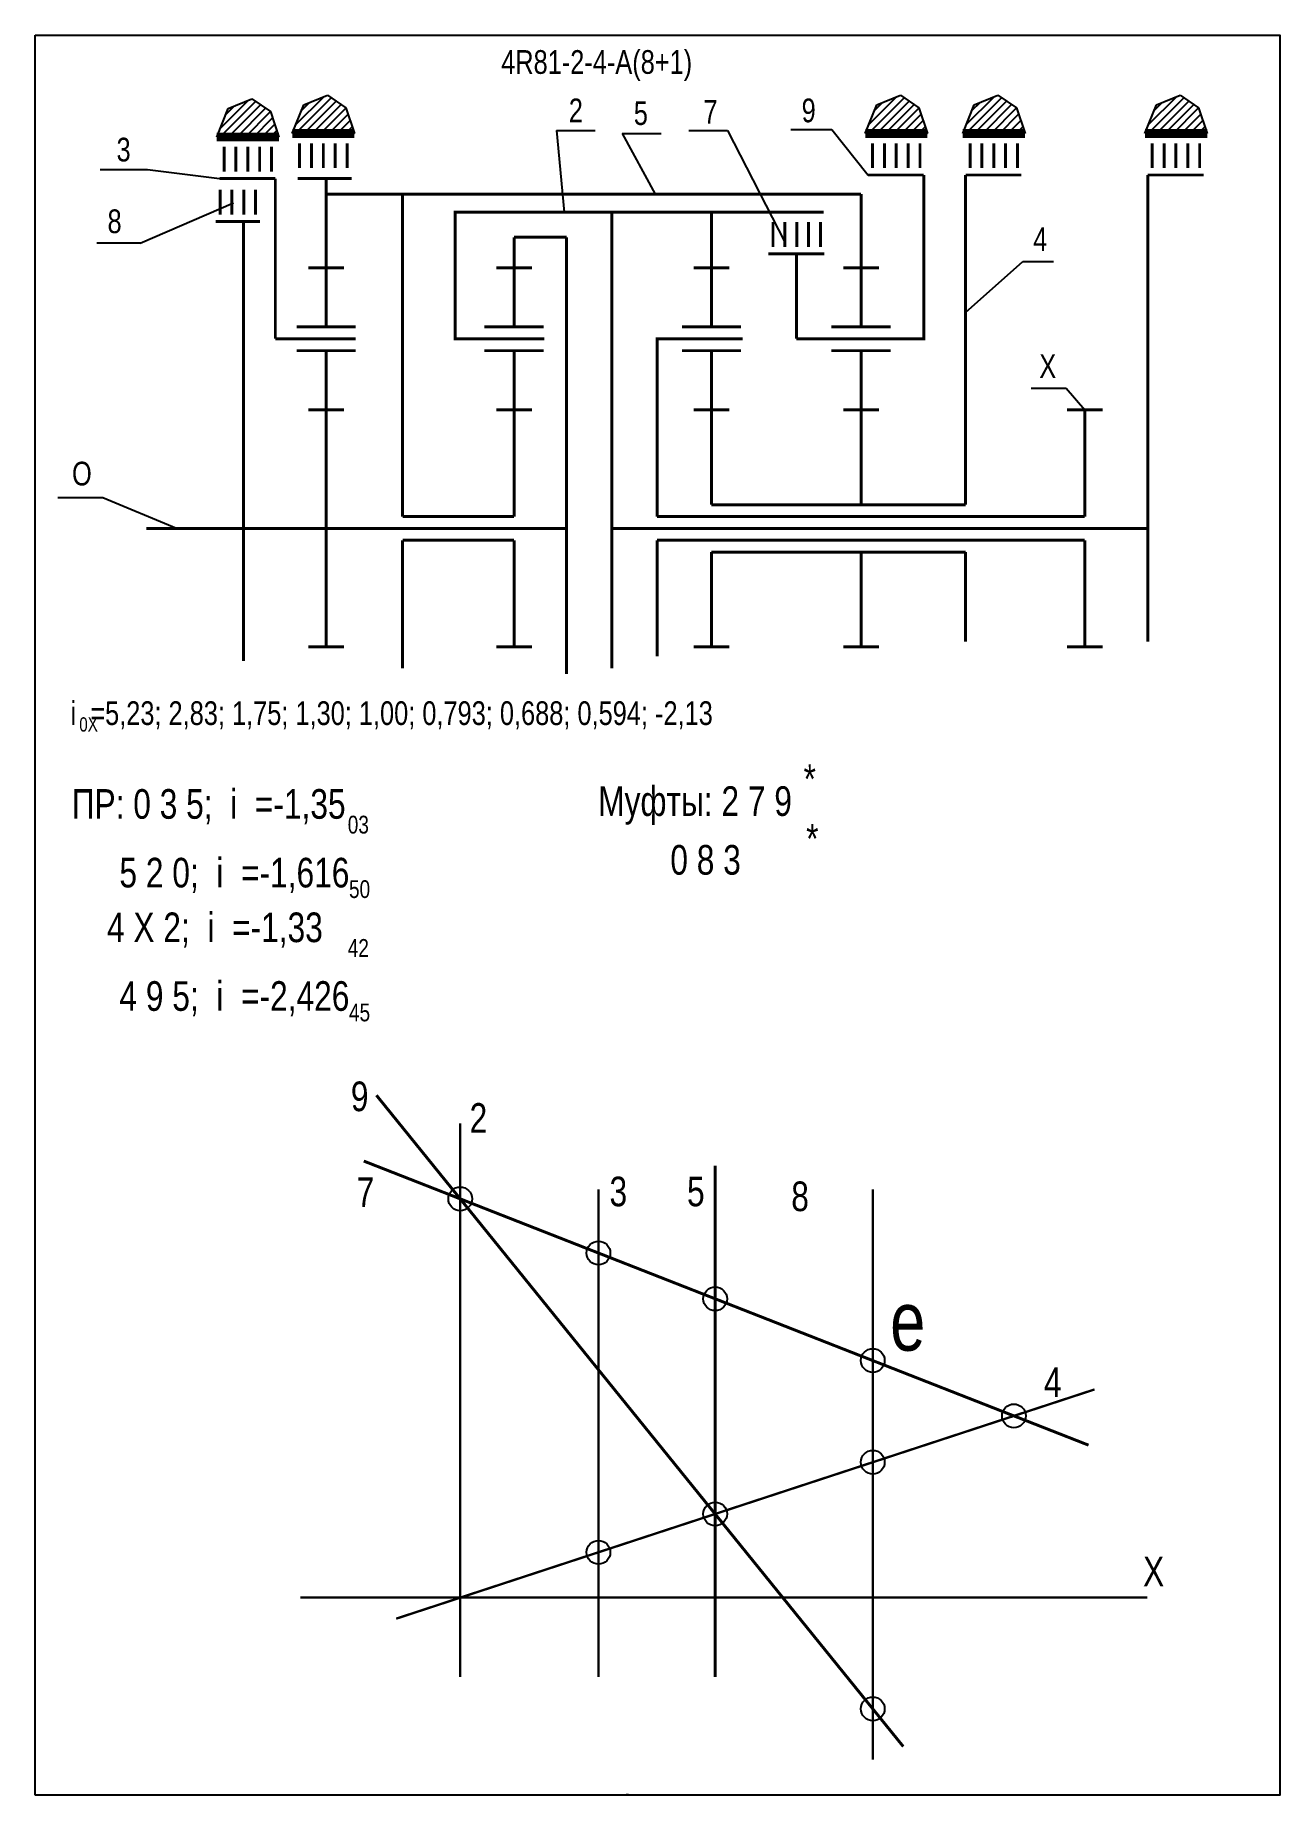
# Model space of a CAD drawing. Extents: x -352 to -142, y 153 to 450.
import ezdxf

# ---------------------------------------------------------------- set-up
doc = ezdxf.new("R2010")
doc.units = 0
doc.header["$LTSCALE"] = 15
doc.layers.get('0').update_dxf_attribs({"linetype": 'CONTINUOUS'})
doc.layers.add('DIM', color=92, linetype='CONTINUOUS')
doc.layers.add('MAIN', color=5, linetype='CONTINUOUS')
doc.styles.add('AMK', font='amk.shx', dxfattribs={"width": 0.8})

msp = doc.modelspace()

# ---------------------------------------------------------------- hatches: boundary and pattern name
at = {"layer": 'DIM'}
h = msp.add_hatch(dxfattribs=at)
h.set_pattern_fill('_USER', color=0, angle=45, style=0, pattern_type=0)
h.set_pattern_definition([(45, (-69.5549, 6.989), (-0.7071068, 0.7071068), [])])
h.paths.add_polyline_path([(-319.85, 437.51), (-321.79, 432.69), (-311.3, 432.69), (-312.75, 437.01), (-315.86, 439.13)])
h = msp.add_hatch(dxfattribs=at)
h.set_pattern_fill('_USER', color=0, angle=45, style=0, pattern_type=0)
h.set_pattern_definition([(45, (-56.8175, 7.6021), (-0.7071068, 0.7071068), [])])
h.paths.add_polyline_path([(-307.11, 438.12), (-309.06, 433.3), (-298.56, 433.3), (-300.01, 437.62), (-303.13, 439.74)])
h = msp.add_hatch(dxfattribs=at)
h.set_pattern_fill('_USER', color=0, angle=45, style=0, pattern_type=0)
h.set_pattern_definition([(45, (39.8672, 7.6021), (-0.7071068, 0.7071068), [])])
h.paths.add_polyline_path([(-210.43, 438.12), (-212.37, 433.3), (-201.88, 433.3), (-203.33, 437.62), (-206.44, 439.74)])
h = msp.add_hatch(dxfattribs=at)
h.set_pattern_fill('_USER', color=0, angle=45, style=0, pattern_type=0)
h.set_pattern_definition([(45, (56.3207, 7.6021), (-0.7071068, 0.7071068), [])])
h.paths.add_polyline_path([(-193.98, 438.12), (-195.92, 433.3), (-185.42, 433.3), (-186.87, 437.62), (-189.99, 439.74)])
h = msp.add_hatch(dxfattribs=at)
h.set_pattern_fill('_USER', color=0, angle=45, style=0, pattern_type=0)
h.set_pattern_definition([(45, (87.06, 7.6021), (-0.7071068, 0.7071068), [])])
h.paths.add_polyline_path([(-163.24, 438.12), (-165.18, 433.3), (-154.68, 433.3), (-156.13, 437.62), (-159.25, 439.74)])

# ---------------------------------------------------------------- linework, layer by layer
at = {"const_width": 0.4}
for points in [[(-280.72, 266.24), (-280.72, 172.82)], [(-257.4, 255.14), (-257.4, 172.82)], [(-211.1, 255.14), (-211.1, 158.87)], [(-291.52, 182.67), (-173.69, 221.35)]]:
    msp.add_lwpolyline(points, dxfattribs=at)
at = {"layer": 'DIM', "color": 0}
for p, q in [((-321.79, 432.69), (-319.85, 437.51)), ((-319.85, 437.51), (-315.86, 439.13)), ((-315.86, 439.13), (-312.75, 437.01)), ((-312.75, 437.01), (-311.3, 432.69)), ((-309.06, 433.3), (-307.11, 438.12)), ((-307.11, 438.12), (-303.13, 439.74)), ((-303.13, 439.74), (-300.01, 437.62)), ((-300.01, 437.62), (-298.56, 433.3)), ((-212.37, 433.3), (-210.43, 438.12)), ((-210.43, 438.12), (-206.44, 439.74)), ((-206.44, 439.74), (-203.33, 437.62)), ((-203.33, 437.62), (-201.88, 433.3)), ((-195.92, 433.3), (-193.98, 438.12)), ((-193.98, 438.12), (-189.99, 439.74)), ((-189.99, 439.74), (-186.87, 437.62)), ((-186.87, 437.62), (-185.42, 433.3)), ((-165.18, 433.3), (-163.24, 438.12)), ((-163.24, 438.12), (-159.25, 439.74)), ((-159.25, 439.74), (-156.13, 437.62)), ((-156.13, 437.62), (-154.68, 433.3)), ((-264.5, 433.8), (-257.93, 433.8)), ((-264.5, 433.8), (-263.17, 420.01)), ((-253.38, 433.3), (-246.81, 433.3)), ((-253.38, 433.3), (-247.83, 423.05)), ((-242.17, 433.8), (-235.61, 433.8)), ((-235.61, 433.8), (-225.94, 414.92)), ((-224.95, 433.96), (-218.04, 433.96)), ((-218.04, 433.96), (-211.91, 426.28)), ((-211.12, 433.11), (-204.21, 433.11)), ((-194.67, 433.11), (-187.75, 433.11)), ((-163.93, 433.11), (-157.01, 433.11)), ((-341.46, 427.21), (-333.51, 427.21)), ((-333.51, 427.21), (-321.33, 425.67)), ((-334.75, 414.78), (-318.96, 421.6)), ((-334.75, 414.78), (-342.01, 414.78)), ((-195.45, 403.08), (-185.78, 411.71)), ((-185.78, 411.71), (-180.59, 411.71)), ((-184.39, 390.3), (-178.48, 390.3)), ((-178.48, 390.3), (-175.33, 386.64)), ((-341.02, 371.82), (-348.63, 371.82)), ((-328.62, 366.64), (-341.02, 371.82))]:
    msp.add_line(p, q, dxfattribs=at)
for points, const_width in [([(-311.92, 425.67), (-311.92, 398.64)], 0.5), ([(-299.05, 425.67), (-308.15, 425.67)], 0.5), ([(-303.34, 417.34), (-303.34, 425.67)], 0.5), ([(-208.08, 398.64), (-202.5, 398.64), (-202.5, 426.28)], 0.5), ([(-195.45, 375.58), (-195.45, 426.28)], 0.5), ([(-164.71, 375.58), (-164.71, 426.28)], 0.5), ([(-303.34, 423.05), (-257.77, 423.05)], 0.5), ([(-290.44, 423.05), (-290.44, 368.64)], 0.5), ([(-257.77, 423.05), (-213.08, 423.05)], 0.5), ([(-276.23, 398.64), (-281.58, 398.64), (-281.58, 420.01), (-219.42, 420.01)], 0.5), ([(-255.14, 420.01), (-255.14, 343.03)], 0.5), ([(-317.31, 344.25), (-317.31, 418.44)], 0.5), ([(-262.77, 415.77), (-271.63, 415.77)], 0.5), ([(-262.77, 415.77), (-262.77, 342.05)], 0.5), ([(-224, 412.97), (-224, 398.64)], 0.5), ([(-242.94, 398.64), (-247.49, 398.64), (-247.49, 368.64)], 0.5), ([(-233.32, 398.64), (-233.08, 398.64)], 0.5), ([(-195.45, 370.64), (-195.45, 375.58)], 0.5), ([(-164.71, 366.64), (-164.71, 375.58)], 0.5), ([(-290.44, 368.64), (-271.63, 368.64)], 0.5), ([(-247.49, 368.64), (-175.33, 368.64)], 0.5), ([(-238.32, 370.64), (-195.45, 370.64)], 0.5), ([(-333.68, 366.64), (-262.77, 366.64)], 0.5), ([(-255.14, 366.64), (-247.49, 366.64)], 0.5), ([(-247.49, 366.64), (-164.71, 366.64)], 0.5), ([(-164.71, 347.51), (-164.71, 366.64)], 0.5), ([(-290.44, 364.64), (-271.63, 364.64)], 0.5), ([(-290.44, 364.64), (-290.44, 343.04)], 0.5), ([(-247.49, 364.64), (-175.33, 364.64)], 0.5), ([(-247.49, 364.64), (-247.49, 345.08)], 0.5), ([(-238.32, 362.64), (-195.45, 362.64)], 0.5), ([(-195.45, 347.51), (-195.45, 362.64)], 0.5), ([(-294.86, 270.99), (-205.96, 161.09)], 0.5), ([(-174.7, 211.95), (-296.99, 259.89)], 0.5), ([(-237.7, 259.11), (-237.7, 172.82)], 0.5), ([(-307.72, 186.22), (-164.75, 186.22)], 0.4), ([(-252.52, 153.13), (-252.52, 152.87)], 0.5)]:
    msp.add_lwpolyline(points, dxfattribs=dict(at, const_width=const_width))
msp.add_lwpolyline([(-247.49, 366.64, 0.5, 0.5, 0), (-195.45, 366.64, 0.5, 0.5, 0)], format="xyseb", dxfattribs=at)
for centre in [(-280.72, 253.51), (-257.4, 244.37), (-237.7, 236.65), (-211.1, 226.22), (-187.29, 216.88), (-211.1, 209.07), (-237.7, 200.34), (-257.4, 193.87), (-211.1, 167.45)]:
    msp.add_circle(centre, 2, dxfattribs=at)
at = {"layer": 'MAIN'}
for points in [[(-352.43, 152.87), (-352.43, 449.87)], [(-352.43, 449.87), (-142.43, 449.87), (-142.43, 152.87), (-352.43, 152.87)]]:
    msp.add_lwpolyline(points, dxfattribs=at)
at = {"layer": 'MAIN', "color": 0}
for points, const_width in [([(-309.06, 433.3), (-298.56, 433.3)], 1.5), ([(-212.37, 433.3), (-201.88, 433.3)], 1.5), ([(-195.92, 433.3), (-185.42, 433.3)], 1.5), ([(-165.18, 433.3), (-154.68, 433.3)], 1.5), ([(-321.79, 432.69), (-311.3, 432.69)], 1.5), ([(-312.56, 431.04), (-312.56, 426.84)], 0.5), ([(-299.82, 431.65), (-299.82, 427.45)], 0.5), ([(-203.14, 431.65), (-203.14, 427.45)], 0.5), ([(-186.69, 431.65), (-186.69, 427.45)], 0.5), ([(-155.95, 431.65), (-155.95, 427.45)], 0.5), ([(-321.33, 425.67), (-311.92, 425.67)], 0.5), ([(-211.91, 426.28), (-202.5, 426.28)], 0.5), ([(-195.45, 426.28), (-186.04, 426.28)], 0.5), ([(-164.71, 426.28), (-155.3, 426.28)], 0.5), ([(-213.08, 400.64), (-213.08, 423.05)], 0.5), ([(-238.32, 410.64), (-238.32, 420.01)], 0.5), ([(-322.01, 418.44), (-314.5, 418.44)], 0.5), ([(-303.34, 410.64), (-303.34, 417.34)], 0.5), ([(-219.94, 418.33), (-219.94, 414.13)], 0.5), ([(-271.63, 410.64), (-271.63, 415.77)], 0.5), ([(-228.71, 412.97), (-219.3, 412.97)], 0.5), ([(-303.34, 410.64), (-306.34, 410.64)], 0.5), ([(-303.34, 400.64), (-303.34, 410.64)], 0.5), ([(-303.34, 410.64), (-300.34, 410.64)], 0.5), ([(-271.63, 410.64), (-274.63, 410.64)], 0.5), ([(-271.63, 400.64), (-271.63, 410.64)], 0.5), ([(-271.63, 410.64), (-268.63, 410.64)], 0.5), ([(-238.32, 410.64), (-241.32, 410.64)], 0.5), ([(-238.32, 400.64), (-238.32, 410.64)], 0.5), ([(-238.32, 410.64), (-235.32, 410.64)], 0.5), ([(-213.08, 410.64), (-216.08, 410.64)], 0.5), ([(-213.08, 410.64), (-210.08, 410.64)], 0.5), ([(-298.34, 398.64), (-311.92, 398.64)], 0.5), ([(-266.52, 398.64), (-276.23, 398.64)], 0.5), ([(-233.32, 398.64), (-242.94, 398.64)], 0.5), ([(-208.08, 398.64), (-224, 398.64)], 0.5), ([(-303.34, 396.64), (-308.34, 396.64)], 0.5), ([(-303.34, 386.64), (-303.34, 396.64), (-298.34, 396.64)], 0.5), ([(-271.63, 396.64), (-276.63, 396.64)], 0.5), ([(-271.63, 386.64), (-271.63, 396.64), (-266.63, 396.64)], 0.5), ([(-238.32, 396.64), (-243.32, 396.64)], 0.5), ([(-238.32, 386.64), (-238.32, 396.64), (-233.32, 396.64)], 0.5), ([(-213.08, 396.64), (-218.08, 396.64)], 0.5), ([(-213.08, 386.64), (-213.08, 396.64), (-208.08, 396.64)], 0.5), ([(-303.34, 386.64), (-306.34, 386.64)], 0.5), ([(-303.34, 366.64), (-303.34, 386.64)], 0.5), ([(-303.34, 386.64), (-300.34, 386.64)], 0.5), ([(-271.63, 386.64), (-274.63, 386.64)], 0.5), ([(-271.63, 368.64), (-271.63, 386.64)], 0.5), ([(-271.63, 386.64), (-268.63, 386.64)], 0.5), ([(-238.32, 386.64), (-241.32, 386.64)], 0.5), ([(-238.32, 370.64), (-238.32, 386.64)], 0.5), ([(-238.32, 386.64), (-235.32, 386.64)], 0.5), ([(-213.08, 386.64), (-216.08, 386.64)], 0.5), ([(-213.08, 370.64), (-213.08, 386.64)], 0.5), ([(-213.08, 386.64), (-210.08, 386.64)], 0.5), ([(-175.33, 386.64), (-178.33, 386.64)], 0.5), ([(-175.33, 368.64), (-175.33, 386.64)], 0.5), ([(-175.33, 386.64), (-172.33, 386.64)], 0.5), ([(-303.34, 366.64), (-303.34, 346.64)], 0.5), ([(-271.63, 364.64), (-271.63, 346.64)], 0.5), ([(-238.32, 362.64), (-238.32, 346.64)], 0.5), ([(-213.08, 362.64), (-213.08, 346.64)], 0.5), ([(-175.33, 364.64), (-175.33, 346.64)], 0.5), ([(-303.34, 346.64), (-306.34, 346.64)], 0.5), ([(-303.34, 346.64), (-300.34, 346.64)], 0.5), ([(-271.63, 346.64), (-274.63, 346.64)], 0.5), ([(-271.63, 346.64), (-268.63, 346.64)], 0.5), ([(-238.32, 346.64), (-241.32, 346.64)], 0.5), ([(-238.32, 346.64), (-235.32, 346.64)], 0.5), ([(-213.08, 346.64), (-216.08, 346.64)], 0.5), ([(-213.08, 346.64), (-210.08, 346.64)], 0.5), ([(-175.33, 346.64), (-178.33, 346.64)], 0.5), ([(-175.33, 346.64), (-172.33, 346.64)], 0.5)]:
    msp.add_lwpolyline(points, dxfattribs=dict(at, const_width=const_width))
for points in [[(-320.56, 431.04, 0.5, 0.5, 0), (-320.56, 426.84, 0.5, 0.5, 0)], [(-318.56, 431.04, 0.5, 0.5, 0), (-318.56, 426.84, 0.5, 0.5, 0)], [(-316.56, 431.04, 0.5, 0.5, 0), (-316.56, 426.84, 0.5, 0.5, 0)], [(-314.56, 431.04, 0.5, 0.5, 0), (-314.56, 426.84, 0.5, 0.5, 0)], [(-307.82, 431.65, 0.5, 0.5, 0), (-307.82, 427.45, 0.5, 0.5, 0)], [(-305.82, 431.65, 0.5, 0.5, 0), (-305.82, 427.45, 0.5, 0.5, 0)], [(-303.82, 431.65, 0.5, 0.5, 0), (-303.82, 427.45, 0.5, 0.5, 0)], [(-301.82, 431.65, 0.5, 0.5, 0), (-301.82, 427.45, 0.5, 0.5, 0)], [(-211.14, 431.65, 0.5, 0.5, 0), (-211.14, 427.45, 0.5, 0.5, 0)], [(-209.14, 431.65, 0.5, 0.5, 0), (-209.14, 427.45, 0.5, 0.5, 0)], [(-207.14, 431.65, 0.5, 0.5, 0), (-207.14, 427.45, 0.5, 0.5, 0)], [(-205.14, 431.65, 0.5, 0.5, 0), (-205.14, 427.45, 0.5, 0.5, 0)], [(-194.69, 431.65, 0.5, 0.5, 0), (-194.69, 427.45, 0.5, 0.5, 0)], [(-192.69, 431.65, 0.5, 0.5, 0), (-192.69, 427.45, 0.5, 0.5, 0)], [(-190.69, 431.65, 0.5, 0.5, 0), (-190.69, 427.45, 0.5, 0.5, 0)], [(-188.69, 431.65, 0.5, 0.5, 0), (-188.69, 427.45, 0.5, 0.5, 0)], [(-163.95, 431.65, 0.5, 0.5, 0), (-163.95, 427.45, 0.5, 0.5, 0)], [(-161.95, 431.65, 0.5, 0.5, 0), (-161.95, 427.45, 0.5, 0.5, 0)], [(-159.95, 431.65, 0.5, 0.5, 0), (-159.95, 427.45, 0.5, 0.5, 0)], [(-157.95, 431.65, 0.5, 0.5, 0), (-157.95, 427.45, 0.5, 0.5, 0)], [(-321.25, 423.8, 0.5, 0.5, 0), (-321.25, 419.61, 0.5, 0.5, 0)], [(-319.25, 423.8, 0.5, 0.5, 0), (-319.25, 419.61, 0.5, 0.5, 0)], [(-317.25, 423.8, 0.5, 0.5, 0), (-317.25, 419.61, 0.5, 0.5, 0)], [(-315.25, 423.8, 0.5, 0.5, 0), (-315.25, 419.61, 0.5, 0.5, 0)], [(-227.94, 418.33, 0.5, 0.5, 0), (-227.94, 414.13, 0.5, 0.5, 0)], [(-225.94, 418.33, 0.5, 0.5, 0), (-225.94, 414.13, 0.5, 0.5, 0)], [(-223.94, 418.33, 0.5, 0.5, 0), (-223.94, 414.13, 0.5, 0.5, 0)], [(-221.94, 418.33, 0.5, 0.5, 0), (-221.94, 414.13, 0.5, 0.5, 0)], [(-298.34, 400.64, 0.5, 0.5, 0), (-308.34, 400.64, 0.5, 0.5, 0)], [(-266.63, 400.64, 0.5, 0.5, 0), (-276.63, 400.64, 0.5, 0.5, 0)], [(-233.32, 400.64, 0.5, 0.5, 0), (-243.32, 400.64, 0.5, 0.5, 0)], [(-208.08, 400.64, 0.5, 0.5, 0), (-218.08, 400.64, 0.5, 0.5, 0)]]:
    msp.add_lwpolyline(points, format="xyseb", dxfattribs=at)

# ---------------------------------------------------------------- texts
at = {"layer": 'DIM', "color": 0, "style": 'AMK', "width": 0.8}
for s, height, p in [('4R81-2-4-A(8+1)', 4, (-273.81, 443.35)), ('2', 4, (-262.4, 435.18)), ('5', 4, (-251.43, 434.72)), ('7', 4, (-239.68, 434.93)), ('9', 4, (-223.11, 435.18)), ('3', 4, (-338.71, 428.57)), ('8', 4, (-340.23, 416.47)), ('4', 4, (-184.05, 413.43)), ('X', 4, (-183.01, 392.03)), ('O', 4, (-346.22, 373.9)), ('i  =5,23; 2,83; 1,75; 1,30; 1,00; 0,793; 0,688; 0,594; -2,13', 4, (-346.47, 333.47)), ('0X', 2.4, (-345, 332.37)), ('*', 5, (-222.78, 321.86)), (' ПР: 0 3 5;  i  =-1,35', 5, (-347.76, 317.65)), ('Муфты: 2 7 9', 5, (-257.44, 318.13)), ('03', 3, (-299.7, 315.16)), ('*', 5, (-222.35, 311.79)), ('       0 8 3', 5, (-255.67, 308.22)), ('    5 2 0;  i  =-1,616', 5, (-344.17, 306.06)), ('50', 3, (-299.49, 304.28)), ('     4 X 2;  i  =-1,33', 5, (-347.76, 296.83)), ('42', 3, (-299.7, 294.35)), ('    4 9 5;  i  =-2,426', 5, (-344.17, 285.24)), ('45', 3, (-299.49, 283.47)), ('9', 5, (-299.17, 268.31)), ('2', 5, (-279.14, 264.66)), ('7', 5, (-298.21, 252.12)), ('3', 5, (-255.53, 252.26)), ('5', 5, (-242.45, 252.26)), ('8', 5, (-224.86, 251.44)), ('e', 10, (-208.18, 227.89)), ('4', 5, (-182.21, 220.09)), ('X', 5, (-165.5, 188.14))]:
    msp.add_text(s, height=height, dxfattribs=at).set_placement(p)

doc.saveas('drawing.dxf')
